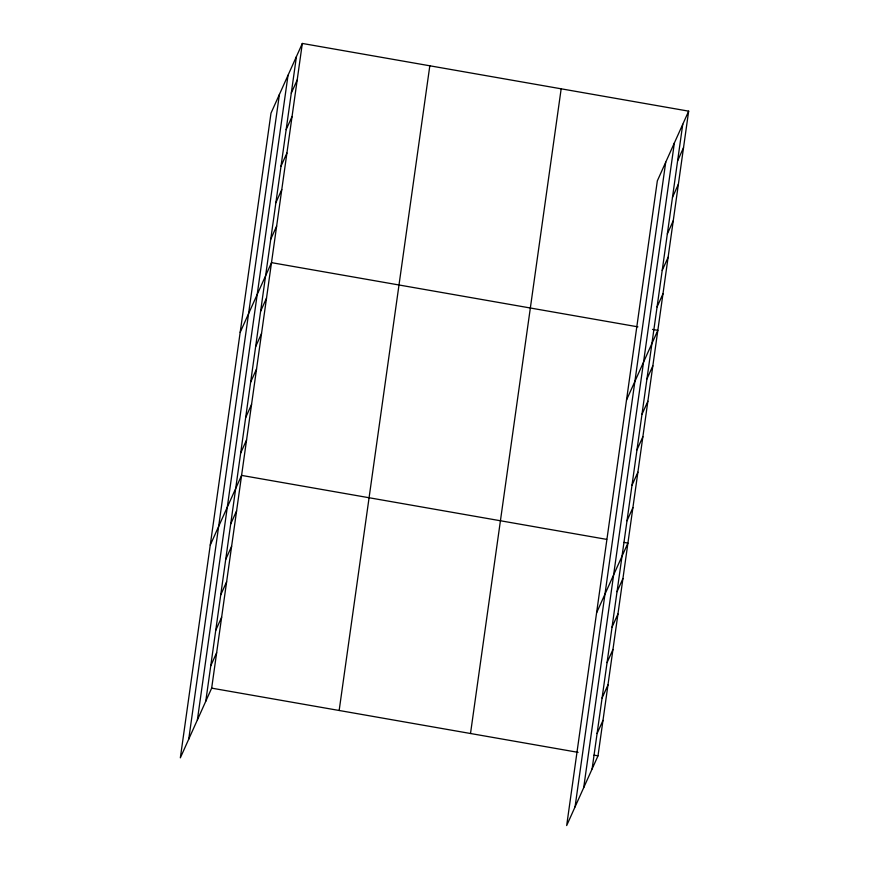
<?xml version="1.0" encoding="UTF-8"?>
<svg xmlns="http://www.w3.org/2000/svg" width="869" height="869" viewBox="0 0 869 869"><rect width="100%" height="100%" fill="white"/><g stroke="black" fill="none" stroke-linecap="round" stroke-linejoin="round"><path stroke-width="1.3" d="M188.736 739.182L279.394 94.482M197.382 719.945L288.03 75.245M205.768 701.272L296.427 56.583M302.325 43.45L270.998 113.155L180.339 757.844L211.667 688.139L302.325 43.45L688.661 111.156L598.002 755.845L566.675 825.55L657.333 180.861L688.661 111.156M339.16 710.484L429.818 65.794M470.509 733.501L561.168 88.812M575.061 806.877L665.719 162.188M583.707 787.64L674.366 142.95M592.104 768.978L682.752 124.278M291.289 93.113L297.187 79.981M286.151 129.644L292.049 116.511M281.013 166.175L286.911 153.053M275.875 202.705L281.773 189.583M270.737 239.247L276.635 226.114M240.181 332.349L271.508 262.644L637.911 326.853M260.613 311.232L266.522 298.1M255.627 346.688L261.526 333.566M250.641 382.154L256.54 369.021M245.655 417.609L251.554 404.476M240.67 453.064L246.568 439.931M210.265 545.102L241.582 475.397L606.671 539.377M230.698 523.985L236.596 510.853M225.712 559.44L231.61 546.308M220.726 594.896L226.624 581.774M215.74 630.351L221.638 617.229M210.754 665.817L216.653 652.684M677.614 160.819L683.523 147.687M672.487 197.35L678.385 184.217M667.349 233.88L673.247 220.748M662.211 270.411L668.109 257.278M657.073 306.942L662.971 293.82M626.506 400.055L657.833 330.35L652.521 329.416M646.949 378.938L652.847 365.806M641.963 414.394L647.861 401.261M636.977 449.849L642.875 436.727M631.991 485.315L637.889 472.182M627.005 520.77L632.904 507.637M596.59 612.797L627.918 543.092L623.931 542.397M617.033 591.68L622.932 578.558M612.048 627.146L617.946 614.014M607.062 662.602L612.96 649.469M602.076 698.057L607.974 684.924M597.09 733.512L602.988 720.39M211.667 688.139L578.081 752.358M594.016 755.15L598.002 755.845"/></g></svg>
